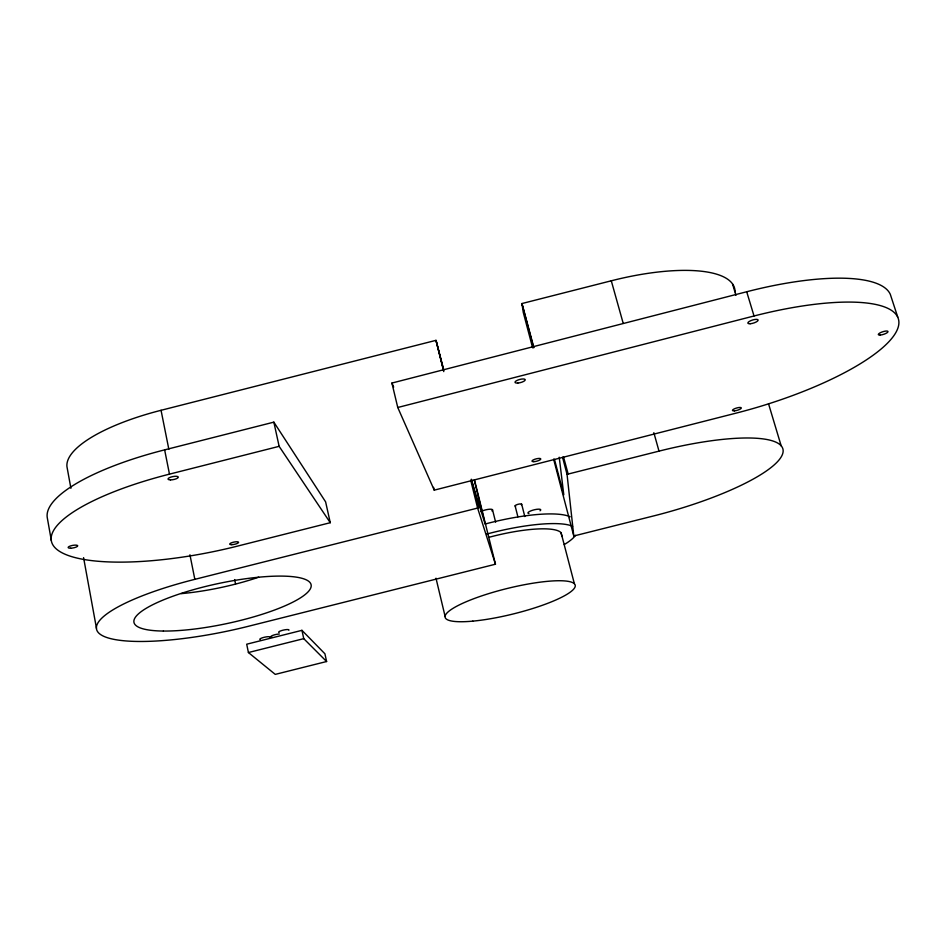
<?xml version="1.0" encoding="UTF-8"?>
<svg xmlns="http://www.w3.org/2000/svg" width="945" height="945" viewBox="0 0 945 945"><rect width="100%" height="100%" fill="white"/><g stroke="black" fill="none" stroke-linecap="round" stroke-linejoin="round"><path stroke-width="1.42" d="M397.762 407.496L754.027 315.984A159.528 44.427 -16.6 0 1 898.648 325.245A159.528 44.427 -16.6 0 1 736.155 413.119L434.239 490.148L397.762 407.496L391.915 383.056L746.704 291.757A158.925 46.175 -16.8 0 1 890.308 294.344L897.75 317.13M735.056 291.816A127.386 40.93 -15.9 0 0 611.285 280.795L521.947 303.546L523.282 312.441L532.626 347.843M70.91 488.317L66.953 466.653A124.527 38.662 -11.2 0 1 161.052 410.295L435.999 340.342L443.748 369.885M51.337 540.528L47.25 517.541A154.649 44.356 -11.4 0 1 164.643 449.867L273.849 422.143L325.612 501.866L330.266 522.703L237.006 546.234A155.228 42.667 -11.5 0 1 54.999 547.687A155.228 42.667 -11.5 0 1 169.474 474.142L279.129 446.335L330.266 522.703M573.792 535.992L567.047 474.331L659.008 451.131A130.8 30.653 -15.3 0 1 783.11 451.615A130.8 30.653 -15.3 0 1 653.94 515.852L573.792 535.992L553.605 459.128M474.508 479.977L495.463 564.212L248.051 626.37A127.788 28.905 -11.9 0 1 99.343 633.587A127.788 28.905 -11.9 0 1 194.835 579.344L478.702 507.796L471.472 479.422M301.951 630.339L246.704 644.207L248.417 652.534L275.267 674.387L326.604 661.524L324.915 653.786L301.951 630.339L303.747 638.655L326.604 661.524M248.417 652.534L303.747 638.655M391.915 383.056L393.663 387.084M495.463 564.212L477.615 508.067L470.917 481.064M471.189 479.351L485.151 524.097L474.225 480.143M746.704 291.757L754.027 315.984M732.576 284.079L735.954 295.336M768.521 403.716L781.208 445.945M611.285 280.795L623.216 323.379M653.845 432.68L659.008 451.131M533.89 347.595L521.947 303.546L533.594 347.665M563.539 457.002L568.158 474.047M562.535 457.25L567.047 474.331M554.432 459.258L563.787 494.837L559.227 457.226M488.6 537.398A66.457 14.825 -14 0 1 561.07 532.673L574.336 583.585M521.675 504.24L524.818 516.549M515.119 505.894L517.895 516.832M443.607 370.145L435.999 340.342L443.76 371.609M492.534 509.839L495.641 522.207M433.566 487.348L434.239 490.148M435.988 578.21L445.119 616.471M561.07 532.673L561.909 536.453M273.849 422.143L279.129 446.335M234.679 579.568L235.565 583.904M161.052 410.295L168.848 449.312M189.933 554.786L194.835 579.344M164.643 449.867L169.474 474.142M83.573 557.633L96.496 628.413M271.888 637.072A5.245 1.075 -12.4 0 1 272.573 635.477A5.245 1.075 -12.4 0 1 279.33 634.012M260.099 639.611A5.245 1.075 -12.4 0 1 264.387 637.237A5.245 1.075 -12.4 0 1 269.963 637.343M278.964 632.524A5.28 1.087 -12.5 0 1 283.335 630.102A5.28 1.087 -12.5 0 1 288.886 630.232M258.67 577.206A90.023 22.125 -11.8 0 1 181.133 593.649M515.651 506.189A3.378 0.827 -14.2 0 1 516.147 504.984A3.378 0.827 -14.2 0 1 520.364 503.921A3.378 0.827 -14.2 0 1 521.333 504.76M485.446 523.932A81.648 18.64 -14 0 1 570.13 516.785M575.481 535.354A81.778 18.25 -14 0 1 564.26 544.568M486.533 534.114A81.778 18.25 -14 0 1 572.623 526.306M480.958 511.552A6.792 1.666 -14 0 1 489.581 509.225A6.792 1.666 -14 0 1 491.884 510.867M528.94 513.584A6.627 1.583 -14.3 0 1 529.98 511.257A6.627 1.583 -14.3 0 1 538.248 509.178A6.627 1.583 -14.3 0 1 540.044 510.784M163.39 631.047A90.566 20.471 -12 0 0 309.275 590.46A90.566 20.471 -12 0 0 194.623 589.349A90.566 20.471 -12 0 0 163.39 631.047M472.807 621.137A67 13.088 -13.9 0 0 575.056 586.928A67 13.088 -13.9 0 0 482.765 595.527A67 13.088 -13.9 0 0 472.807 621.137M880.232 335.05A5.056 1.358 -17.8 0 0 887.981 331.825A5.056 1.358 -17.8 0 0 881.354 332.262A5.056 1.358 -17.8 0 0 880.232 335.05M533.807 461.656A4.548 1.205 -14.5 0 0 540.776 459.105A4.548 1.205 -14.5 0 0 534.61 459.329A4.548 1.205 -14.5 0 0 533.807 461.656M517.848 383.056A5.28 1.618 -14.7 0 0 525.243 379.713A5.28 1.618 -14.7 0 0 517.305 380.292A5.28 1.618 -14.7 0 0 517.848 383.056M750.141 323.745A5.375 1.607 -17.1 0 0 758.15 320.237A5.375 1.607 -17.1 0 0 750.72 320.686A5.375 1.607 -17.1 0 0 750.141 323.745M734.442 410.862A4.607 1.193 -16.2 0 0 741.317 408.039A4.607 1.193 -16.2 0 0 734.879 408.606A4.607 1.193 -16.2 0 0 734.442 410.862M70.627 548.206A4.89 1.299 -10.4 0 0 77.726 545.797A4.89 1.299 -10.4 0 0 70.403 545.962A4.89 1.299 -10.4 0 0 70.627 548.206M170.49 479.895A5.221 1.536 -11.1 0 0 178.298 477.201A5.221 1.536 -11.1 0 0 170.714 477.142A5.221 1.536 -11.1 0 0 170.49 479.895M231.761 544.674A4.501 1.146 -11.9 0 0 238.577 542.418A4.501 1.146 -11.9 0 0 232.186 542.548A4.501 1.146 -11.9 0 0 231.761 544.674"/></g></svg>
